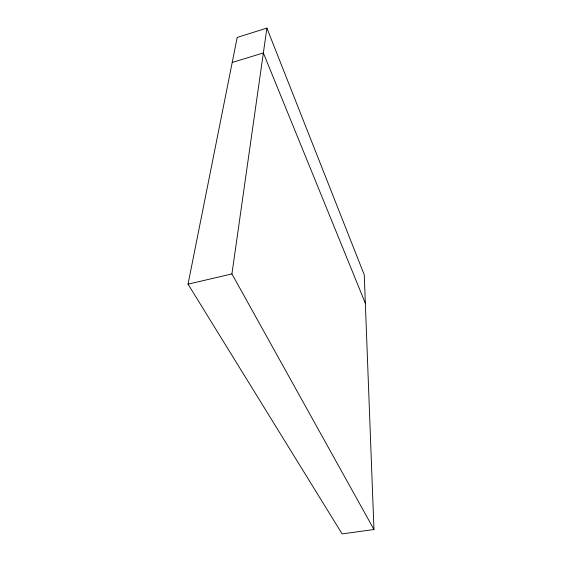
<?xml version="1.0" encoding="UTF-8"?>
<svg xmlns="http://www.w3.org/2000/svg" width="562" height="562" viewBox="0 0 562 562"><rect width="100%" height="100%" fill="white"/><g stroke="black" fill="none" stroke-linecap="round" stroke-linejoin="round"><path stroke-width="0.84" d="M373.962 529.516L231.923 273.926L266.894 28.1L237.206 37.429L188.038 284.154L342.132 533.9L373.962 529.516L364.26 274.86L266.894 28.1M232.211 62.487L263.353 52.947L365.342 303.276M188.038 284.154L231.923 273.926"/></g></svg>
